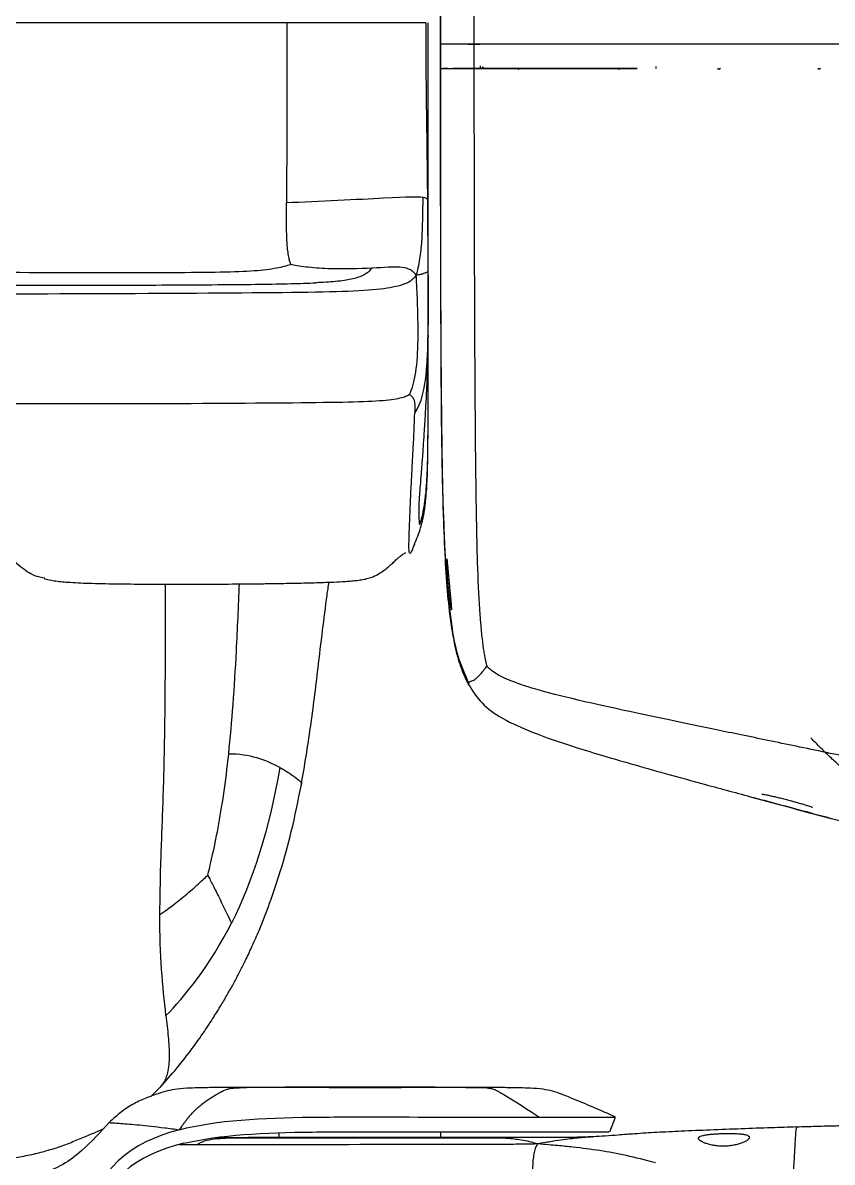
# Model space of a CAD drawing. Header units: millimetres. Extents: x 0 to 1189, y 0 to 841.
# Drawn here: x 682.7 to 732.7, y 245.1 to 315.5 of the extents above; entities that cross this region are included whole.
import ezdxf

# ---------------------------------------------------------------- set-up
doc = ezdxf.new("R2010")
doc.units = ezdxf.units.MM

msp = doc.modelspace()

# ---------------------------------------------------------------- linework, layer by layer
at = {"color": 7, "linetype": 'Continuous', "lineweight": 25}
for p, q in [((691.092, 315.527), (666.244, 315.527)), ((697.398, 315.527), (696.903, 315.527)), ((707.116, 315.527), (707.121, 315.527)), ((710.965, 312.872), (710.965, 312.702)), ((710.965, 312.872), (710.965, 312.702)), ((711.087, 312.801), (711.258, 312.702)), ((713.347, 312.651), (713.258, 312.702)), ((713.435, 312.702), (713.347, 312.651)), ((719.543, 312.651), (719.454, 312.702)), ((719.631, 312.702), (719.543, 312.651)), ((721.83, 312.817), (721.83, 312.702)), ((725.739, 312.651), (725.651, 312.702)), ((725.828, 312.702), (725.739, 312.651)), ((731.935, 312.651), (731.847, 312.702)), ((732.024, 312.702), (731.935, 312.651)), ((690.602, 249.197), (691.244, 249.829)), ((691.227, 249.83), (691.167, 249.756)), ((718.983, 247.009), (719.346, 247.924)), ((698.293, 246.649), (698.317, 246.649)), ((698.393, 246.65), (698.543, 246.65)), ((698.543, 246.649), (698.543, 246.941)), ((708.543, 246.65), (708.543, 247.009)), ((708.543, 246.65), (708.692, 246.65)), ((708.713, 246.651), (708.793, 246.651)), ((693.446, 246.209), (692.365, 246.21))]:
    msp.add_line(p, q, dxfattribs=at)
for points, knots in [([(711.38, 355.128), (711.359, 355.05), (711.327, 354.917), (711.274, 354.661), (711.256, 354.566), (711.219, 354.359), (711.2, 354.247), (711.144, 353.885), (711.107, 353.608), (711.037, 352.977), (711.003, 352.622), (710.909, 351.427), (710.856, 350.454), (710.771, 348.081), (710.706, 345.282), (710.668, 341.492), (710.649, 338.77), (710.645, 338.208), (710.638, 337.047), (710.628, 335.252), (710.597, 328.128), (710.586, 320.358), (710.587, 314.202)], [0, 0, 0, 0, 0.0625, 0.0625, 0.09375, 0.09375, 0.125, 0.125, 0.1875, 0.1875, 0.25, 0.25, 0.375, 0.375, 0.5, 0.625, 0.625, 0.65625, 0.65625, 0.6875, 0.75, 1, 1, 1, 1]), ([(708.598, 342.005), (708.594, 341.801), (708.583, 341.124), (708.567, 339.719), (708.55, 337.877), (708.538, 335.847), (708.528, 333.625), (708.522, 331.171), (708.518, 328.557), (708.518, 325.516), (708.519, 322.035), (708.519, 318.138), (708.519, 315.514), (708.519, 314.202)], [0, 0, 0, 0, 0.03927, 0.129691, 0.215507, 0.296718, 0.384131, 0.471944, 0.560158, 0.648773, 0.765849, 0.882924, 1, 1, 1, 1]), ([(708.534, 302.517), (708.532, 303.51), (708.527, 305.639), (708.525, 308.544), (708.523, 311.135), (708.522, 313.275), (708.522, 315.389), (708.522, 317.5), (708.523, 319.511), (708.524, 321.477), (708.526, 323.272), (708.528, 325.024), (708.531, 326.766), (708.535, 328.525), (708.54, 330.209), (708.548, 332.384), (708.56, 334.943), (708.577, 337.37), (708.595, 339.263), (708.609, 340.569), (708.619, 341.27), (708.623, 341.539)], [0, 0, 0, 0, 0.072626, 0.155688, 0.201155, 0.249234, 0.299925, 0.342877, 0.390759, 0.435291, 0.476473, 0.514304, 0.557744, 0.600605, 0.642889, 0.684593, 0.77009, 0.85469, 0.907286, 0.964346, 1, 1, 1, 1]), ([(693.82, 315.527), (693.73, 315.527), (693.541, 315.527), (693.245, 315.527), (692.921, 315.527), (692.495, 315.527), (691.882, 315.527), (691.387, 315.527), (691.092, 315.527)], [0, 0, 0, 0, 0.097236, 0.205104, 0.32361, 0.45276, 0.673768, 1, 1, 1, 1]), ([(695.779, 315.527), (695.723, 315.527), (695.607, 315.527), (695.432, 315.527), (695.249, 315.527), (695.061, 315.527), (694.767, 315.527), (694.351, 315.527), (694.005, 315.527), (693.82, 315.527)], [0, 0, 0, 0, 0.08273, 0.169536, 0.260469, 0.355578, 0.454902, 0.708253, 1, 1, 1, 1]), ([(696.609, 315.527), (696.565, 315.527), (696.475, 315.527), (696.341, 315.527), (696.204, 315.527), (696.064, 315.527), (695.922, 315.527), (695.827, 315.527), (695.779, 315.527)], [0, 0, 0, 0, 0.155902, 0.315869, 0.480092, 0.648748, 0.822, 1, 1, 1, 1]), ([(698.152, 315.527), (698.12, 315.527), (698.054, 315.527), (697.955, 315.527), (697.859, 315.527), (697.765, 315.527), (697.659, 315.527), (697.537, 315.527), (697.445, 315.527), (697.398, 315.527)], [0, 0, 0, 0, 0.134529, 0.26825, 0.401308, 0.521709, 0.641558, 0.818607, 1, 1, 1, 1]), ([(698.881, 315.527), (698.84, 315.527), (698.759, 315.527), (698.638, 315.527), (698.498, 315.527), (698.337, 315.527), (698.214, 315.527), (698.152, 315.527)], [0, 0, 0, 0, 0.1761361, 0.346062, 0.5099045, 0.7577881, 1, 1, 1, 1]), ([(698.881, 315.527), (698.76, 315.527), (698.639, 315.527), (698.397, 315.527), (698.275, 315.527), (698.152, 315.527)], [0, 0, 0, 0, 0.5, 0.5, 1, 1, 1, 1]), ([(699.011, 315.527), (699.011, 314.512), (699.011, 313.498), (699.011, 311.498), (699.011, 310.513), (699.01, 307.655), (699.008, 305.883), (699.001, 304.402)], [0, 0, 0, 0, 0.25, 0.25, 0.5, 0.5, 1, 1, 1, 1]), ([(707.605, 315.527), (707.595, 315.527), (707.578, 315.527), (707.546, 315.527), (707.511, 315.527), (707.474, 315.527), (707.434, 315.527), (707.362, 315.527), (707.24, 315.527), (707.023, 315.527), (706.744, 315.527), (706.393, 315.527), (705.963, 315.527), (705.444, 315.527), (704.831, 315.527), (704.111, 315.527), (703.332, 315.527), (702.483, 315.527), (701.637, 315.527), (700.932, 315.527), (700.434, 315.527), (700.129, 315.527), (699.836, 315.527), (699.553, 315.527), (699.28, 315.527), (699.098, 315.527), (699.011, 315.527)], [0, 0, 0, 0, 0.0190476, 0.0371824, 0.0544097, 0.0707362, 0.0861693, 0.1007181, 0.1428682, 0.1825739, 0.2225597, 0.265465, 0.3137394, 0.3696496, 0.4353348, 0.5111418, 0.6008671, 0.6806547, 0.7717827, 0.8518301, 0.8803863, 0.9073642, 0.9327855, 0.9566764, 0.9790685, 1, 1, 1, 1]), ([(707.605, 315.527), (707.578, 315.527), (707.548, 315.527), (707.476, 315.527), (707.435, 315.527), (707.294, 315.527), (706.933, 315.527), (706.217, 315.527), (705.286, 315.527), (705.083, 315.527), (704.641, 315.527), (703.927, 315.527), (701.983, 315.527), (700.11, 315.527), (699.011, 315.527)], [0, 0, 0, 0, 0.0625, 0.0625, 0.125, 0.125, 0.25, 0.5, 0.5, 0.5625, 0.5625, 0.625, 0.75, 1, 1, 1, 1]), ([(704.646, 315.527), (704.449, 315.527), (704.034, 315.527), (703.38, 315.527), (702.796, 315.527), (702.361, 315.527), (702.11, 315.527), (701.983, 315.527), (701.926, 315.527)], [0, 0, 0, 0, 0.221503, 0.468118, 0.730655, 0.865042, 0.938928, 1, 1, 1, 1]), ([(704.646, 315.527), (704.281, 315.527), (703.854, 315.527), (703.162, 315.527), (702.803, 315.527), (702.43, 315.527), (702.179, 315.527), (702.054, 315.527), (701.926, 315.527)], [0, 0, 0, 0, 0.5, 0.5, 0.75, 0.875, 0.875, 1, 1, 1, 1]), ([(706.26, 315.527), (706.237, 315.527), (706.212, 315.527), (706.163, 315.527), (706.087, 315.527), (705.899, 315.527), (705.716, 315.527), (705.319, 315.527), (705.011, 315.527), (704.646, 315.527)], [0, 0, 0, 0, 0.0625, 0.0625, 0.125, 0.25, 0.5, 0.5, 1, 1, 1, 1]), ([(706.995, 315.527), (706.986, 315.527), (706.978, 315.527), (706.96, 315.527), (706.932, 315.527), (706.858, 315.527), (706.726, 315.527), (706.556, 315.527), (706.415, 315.527), (706.35, 315.527), (706.306, 315.527), (706.284, 315.527), (706.26, 315.527)], [0, 0, 0, 0, 0.0625, 0.0625, 0.125, 0.25, 0.5, 0.75, 0.875, 0.9375, 0.9375, 1, 1, 1, 1]), ([(707.758, 311.452), (707.758, 311.584), (707.758, 311.841), (707.758, 312.218), (707.758, 312.578), (707.757, 312.921), (707.757, 313.246), (707.757, 313.553), (707.757, 313.843), (707.757, 314.115), (707.757, 314.369), (707.757, 314.606), (707.757, 314.825), (707.757, 315.026), (707.757, 315.209), (707.757, 315.374), (707.757, 315.478), (707.757, 315.527)], [0, 0, 0, 0, 0.097289, 0.190204, 0.278744, 0.362909, 0.442699, 0.518115, 0.589157, 0.655824, 0.718116, 0.776033, 0.829576, 0.878744, 0.923537, 0.963956, 1, 1, 1, 1]), ([(707.605, 314.957), (707.605, 314.837), (707.606, 314.595), (707.607, 314.229), (707.609, 313.857), (707.611, 313.48), (707.613, 313.097), (707.616, 312.709), (707.619, 312.342), (707.623, 311.993), (707.625, 311.776), (707.626, 311.664)], [0, 0, 0, 0, 0.109152, 0.22006, 0.332724, 0.447145, 0.563322, 0.681256, 0.800946, 0.897421, 1, 1, 1, 1]), ([(710.587, 314.202), (710.526, 314.202), (710.409, 314.202), (710.24, 314.202), (710.084, 314.202), (709.94, 314.202), (709.807, 314.202), (709.686, 314.202), (709.574, 314.202), (709.473, 314.202), (709.381, 314.202), (709.296, 314.203), (709.219, 314.203), (709.149, 314.203), (709.085, 314.203), (709.027, 314.203), (708.974, 314.203), (708.926, 314.203), (708.882, 314.203), (708.842, 314.203), (708.805, 314.203), (708.772, 314.203), (708.742, 314.203), (708.715, 314.203), (708.69, 314.203), (708.668, 314.203), (708.647, 314.202), (708.628, 314.202), (708.611, 314.202), (708.596, 314.202), (708.581, 314.202), (708.568, 314.202), (708.556, 314.202), (708.546, 314.202), (708.536, 314.202), (708.527, 314.202), (708.522, 314.202), (708.519, 314.202)], [0, 0, 0, 0, 0.013623, 0.026384, 0.03848, 0.050156, 0.061701, 0.07344, 0.08571, 0.098824, 0.113056, 0.128632, 0.145726, 0.164468, 0.184951, 0.207232, 0.231344, 0.257294, 0.28507, 0.314643, 0.345967, 0.378983, 0.413619, 0.449794, 0.487414, 0.52638, 0.566583, 0.607907, 0.650229, 0.693362, 0.737072, 0.781135, 0.825346, 0.86951, 0.913448, 0.956996, 1, 1, 1, 1]), ([(708.519, 314.202), (708.519, 314.077), (708.519, 313.827), (708.519, 313.452), (708.519, 313.077), (708.519, 312.827), (708.519, 312.702)], [0, 0, 0, 0, 0.249694, 0.499586, 0.749685, 1, 1, 1, 1]), ([(710.587, 314.202), (710.535, 314.202), (710.438, 314.202), (710.302, 314.202), (710.087, 314.202), (709.862, 314.202), (709.656, 314.202), (709.528, 314.202), (709.419, 314.202), (709.307, 314.202), (709.194, 314.202), (709.094, 314.202), (709.012, 314.202), (708.913, 314.202), (708.825, 314.202), (708.745, 314.202), (708.674, 314.202), (708.612, 314.202), (708.557, 314.202), (708.532, 314.202), (708.519, 314.202)], [0, 0, 0, 0, 0.01164, 0.021897, 0.030792, 0.061283, 0.07625, 0.091951, 0.106556, 0.122616, 0.150168, 0.182608, 0.212351, 0.245948, 0.327386, 0.402816, 0.492461, 0.628711, 0.797886, 1, 1, 1, 1]), ([(710.21, 314.202), (710.223, 314.202), (710.254, 314.202), (710.341, 314.202), (710.566, 314.202), (710.787, 314.202), (710.963, 314.202)], [0, 0, 0, 0, 0.100276, 0.250364, 0.399833, 1, 1, 1, 1]), ([(710.385, 314.202), (710.408, 314.202), (710.578, 314.202), (710.785, 314.202), (710.963, 314.202)], [0, 0, 0, 0, 0.134982, 1, 1, 1, 1]), ([(718.582, 314.203), (718.221, 314.203), (717.522, 314.203), (716.511, 314.203), (715.576, 314.203), (714.721, 314.203), (713.948, 314.203), (713.257, 314.203), (712.647, 314.203), (712.114, 314.203), (711.652, 314.203), (711.253, 314.202), (710.904, 314.202), (710.689, 314.202), (710.587, 314.202)], [0, 0, 0, 0, 0.135188, 0.261478, 0.378235, 0.484995, 0.581493, 0.667681, 0.743758, 0.810192, 0.867753, 0.917538, 0.961005, 1, 1, 1, 1]), ([(769.873, 314.202), (767.614, 314.202), (762.384, 314.202), (753.475, 314.202), (744.279, 314.202), (735.168, 314.202), (728.018, 314.202), (722.418, 314.202), (718.915, 314.202), (716.561, 314.202), (714.824, 314.202), (713.577, 314.202), (712.717, 314.202), (712.082, 314.202), (711.621, 314.202), (711.232, 314.202), (710.897, 314.202), (710.687, 314.202), (710.587, 314.202)], [0, 0, 0, 0, 0.114286, 0.264492, 0.450619, 0.579412, 0.725313, 0.81226, 0.862659, 0.902508, 0.931332, 0.95058, 0.965633, 0.974935, 0.982826, 0.989106, 0.994828, 1, 1, 1, 1]), ([(708.519, 312.702), (708.519, 311.847), (708.518, 310.241), (708.518, 308.025), (708.518, 306.148), (708.518, 304.603), (708.518, 303.376), (708.519, 302.383), (708.52, 301.526), (708.521, 300.713), (708.522, 299.926), (708.524, 299.164), (708.525, 298.427), (708.527, 297.716), (708.531, 296.646), (708.536, 295.282), (708.546, 293.411), (708.563, 291.454), (708.578, 290.012), (708.589, 289.426), (708.589, 289.385)], [0, 0, 0, 0, 0.089915, 0.16892, 0.237012, 0.294189, 0.340449, 0.375793, 0.40845, 0.440633, 0.472343, 0.503579, 0.534341, 0.56463, 0.594444, 0.673975, 0.749925, 0.865095, 0.990702, 1, 1, 1, 1]), ([(708.519, 312.702), (708.527, 312.702), (708.542, 312.702), (708.57, 312.702), (708.602, 312.702), (708.637, 312.702), (708.672, 312.702), (708.706, 312.702), (708.74, 312.702), (708.781, 312.702), (708.831, 312.702), (708.892, 312.703), (708.967, 312.703), (709.058, 312.703), (709.168, 312.703), (709.303, 312.703), (709.469, 312.703), (709.676, 312.702), (709.934, 312.702), (710.243, 312.702), (710.468, 312.702), (710.588, 312.702)], [0, 0, 0, 0, 0.1239705, 0.2351435, 0.3336762, 0.4198717, 0.4946495, 0.5383924, 0.5844516, 0.6316282, 0.6787061, 0.7244989, 0.7679046, 0.8079729, 0.8439924, 0.8756115, 0.9030134, 0.9271394, 0.9498097, 0.9733779, 1, 1, 1, 1]), ([(708.972, 312.702), (708.959, 312.702), (708.69, 312.702), (708.704, 312.702), (708.67, 312.702), (708.665, 312.702)], [0, 0, 0, 0, 0.041153, 0.862511, 1, 1, 1, 1]), ([(710.588, 312.702), (710.447, 312.702), (710.165, 312.702), (709.773, 312.702), (709.501, 312.702), (709.343, 312.702), (709.312, 312.702), (709.312, 312.702)], [0, 0, 0, 0, 0.250869, 0.499531, 0.748696, 0.998831, 1, 1, 1, 1]), ([(720.684, 312.702), (720.344, 312.702), (719.685, 312.702), (718.744, 312.702), (717.862, 312.702), (717.023, 312.702), (716.2, 312.703), (715.406, 312.703), (714.649, 312.703), (713.94, 312.703), (713.287, 312.703), (712.693, 312.703), (712.162, 312.703), (711.693, 312.703), (711.282, 312.703), (710.919, 312.702), (710.694, 312.702), (710.588, 312.702)], [0, 0, 0, 0, 0.1008476, 0.1952429, 0.2789106, 0.3622061, 0.443896, 0.5228156, 0.5979041, 0.6682422, 0.7330921, 0.7919406, 0.8445449, 0.8909824, 0.9317034, 0.9675877, 1, 1, 1, 1]), ([(710.588, 312.702), (710.65, 312.702), (710.777, 312.702), (710.974, 312.702), (711.186, 312.702), (711.414, 312.703), (711.661, 312.703), (711.929, 312.703), (712.218, 312.703), (712.529, 312.703), (712.862, 312.703), (713.217, 312.703), (713.594, 312.703), (713.991, 312.703), (714.407, 312.703), (714.841, 312.703), (715.291, 312.703), (715.755, 312.703), (716.231, 312.703), (716.717, 312.702), (717.21, 312.702), (717.708, 312.702), (718.207, 312.702), (718.859, 312.702), (719.685, 312.702), (720.344, 312.702), (720.684, 312.702)], [0, 0, 0, 0, 0.018829, 0.038633, 0.059759, 0.082491, 0.10705, 0.133603, 0.162262, 0.193093, 0.226114, 0.261306, 0.29861, 0.337936, 0.379162, 0.42214, 0.466698, 0.512643, 0.559766, 0.60784, 0.656628, 0.705881, 0.755345, 0.804758, 0.899153, 1, 1, 1, 1]), ([(710.588, 312.702), (710.591, 306.894), (710.603, 301.205), (710.631, 295.18), (710.637, 294.03), (710.651, 291.861), (710.673, 288.802), (710.724, 284.619), (710.791, 282.133), (710.878, 280.018), (710.931, 279.146), (711.023, 278.069), (711.055, 277.748), (711.123, 277.175), (711.158, 276.922), (711.211, 276.59), (711.229, 276.488), (711.264, 276.297), (711.281, 276.21), (711.331, 275.973), (711.36, 275.851), (711.38, 275.777)], [0, 0, 0, 0, 0.25, 0.25, 0.3125, 0.3125, 0.375, 0.5, 0.625, 0.625, 0.75, 0.75, 0.8125, 0.8125, 0.875, 0.875, 0.90625, 0.90625, 0.9375, 0.9375, 1, 1, 1, 1]), ([(707.626, 311.664), (707.627, 311.545), (707.63, 311.302), (707.634, 310.929), (707.639, 310.536), (707.644, 310.124), (707.65, 309.692), (707.658, 309.117), (707.667, 308.448), (707.676, 307.741), (707.685, 307.081), (707.693, 306.441), (707.701, 305.789), (707.707, 305.184), (707.711, 304.798), (707.713, 304.612)], [0, 0, 0, 0, 0.049125, 0.100998, 0.15562, 0.212991, 0.27311, 0.33646, 0.4548, 0.555256, 0.636544, 0.736537, 0.830444, 0.918265, 1, 1, 1, 1]), ([(707.76, 294.049), (707.76, 294.14), (707.76, 294.324), (707.761, 294.605), (707.761, 294.892), (707.761, 295.185), (707.762, 295.485), (707.762, 295.791), (707.762, 296.103), (707.762, 296.421), (707.762, 296.746), (707.762, 297.078), (707.762, 297.759), (707.762, 298.943), (707.762, 300.818), (707.761, 303.207), (707.76, 305.308), (707.76, 306.888), (707.759, 307.743), (707.759, 308.561), (707.759, 309.341), (707.758, 310.081), (707.758, 310.78), (707.758, 311.233), (707.758, 311.452)], [0, 0, 0, 0, 0.01929, 0.038782, 0.058477, 0.078374, 0.098474, 0.118776, 0.139281, 0.159987, 0.180897, 0.202008, 0.223322, 0.30966, 0.420505, 0.555848, 0.715683, 0.763105, 0.808259, 0.851144, 0.89176, 0.930109, 0.966189, 1, 1, 1, 1]), ([(699.271, 300.586), (699.257, 300.621), (699.209, 300.754), (699.112, 301.15), (698.987, 302.129), (698.997, 303.415), (699.001, 304.402)], [0, 0, 0, 0, 0.125, 0.25, 0.5, 1, 1, 1, 1]), ([(707.022, 299.929), (707.095, 300.168), (707.184, 300.541), (707.303, 301.245), (707.419, 302.501), (707.434, 303.76), (707.441, 304.735)], [0, 0, 0, 0, 0.125, 0.25, 0.5, 1, 1, 1, 1]), ([(707.713, 304.612), (707.714, 304.505), (707.715, 304.282), (707.718, 303.936), (707.72, 303.566), (707.723, 303.171), (707.725, 302.752), (707.727, 302.242), (707.729, 301.723), (707.732, 301.168), (707.737, 300.653), (707.742, 300.292), (707.744, 300.111)], [0, 0, 0, 0, 0.068958, 0.143664, 0.22412, 0.310326, 0.40228, 0.499984, 0.648502, 0.74999, 0.874948, 1, 1, 1, 1]), ([(708.697, 285.199), (708.698, 285.22), (708.699, 285.261), (708.691, 285.658), (708.68, 286.149), (708.671, 286.585), (708.665, 286.85), (708.659, 287.168), (708.651, 287.568), (708.642, 288.07), (708.633, 288.63), (708.625, 289.14), (708.62, 289.512), (708.617, 289.733), (708.614, 289.965), (708.61, 290.255), (708.605, 290.663), (708.601, 291.079), (708.596, 291.505), (708.592, 291.939), (708.588, 292.381), (708.578, 293.474), (708.565, 295.168), (708.552, 297.597), (708.541, 299.973), (708.537, 301.669), (708.534, 302.517)], [0, 0, 0, 0, 0.078854, 0.160635, 0.24712, 0.269205, 0.293949, 0.321352, 0.351414, 0.38878, 0.429987, 0.461689, 0.48163, 0.494292, 0.498689, 0.520048, 0.541185, 0.562102, 0.582797, 0.60327, 0.623522, 0.643553, 0.749707, 0.833204, 0.916635, 1, 1, 1, 1]), ([(699.271, 300.586), (699.209, 300.566), (698.985, 300.496), (698.369, 300.348), (696.88, 300.135), (691.609, 300.044), (679.592, 300.101), (675.323, 300.111)], [0, 0, 0, 0, 0.0625, 0.125, 0.25, 0.5, 1, 1, 1, 1]), ([(707.022, 299.929), (706.893, 299.77), (706.699, 299.55), (706.196, 299.344), (705.612, 299.181), (704.062, 298.945), (698.072, 298.794), (681.819, 298.76), (676.275, 298.759)], [0, 0, 0, 0, 0.0625, 0.125, 0.1875, 0.25, 0.5, 1, 1, 1, 1]), ([(704.286, 300.365), (703.513, 300.325), (701.996, 300.282), (700.381, 300.409), (699.627, 300.516), (699.346, 300.57), (699.271, 300.586)], [0, 0, 0, 0, 0.5, 0.75, 0.875, 1, 1, 1, 1]), ([(707.022, 299.929), (706.928, 300.047), (706.776, 300.192), (706.472, 300.368), (705.861, 300.484), (705.059, 300.406), (704.286, 300.365)], [0, 0, 0, 0, 0.125, 0.25, 0.5, 1, 1, 1, 1]), ([(706.602, 292.572), (706.62, 292.605), (706.682, 292.73), (706.819, 293.092), (707.032, 293.948), (707.152, 295.627), (707.132, 297.417), (707.086, 298.643), (707.053, 299.34), (707.031, 299.704), (707.022, 299.929)], [0, 0, 0, 0, 0.0625, 0.125, 0.25, 0.5, 0.75, 0.875, 0.9375, 1, 1, 1, 1]), ([(707.744, 300.111), (707.736, 300.119), (707.724, 300.119), (707.68, 300.106), (707.649, 300.094), (707.58, 300.069), (707.553, 300.059), (707.495, 300.038), (707.465, 300.025), (707.41, 300.005), (707.389, 299.998), (707.341, 299.984), (707.313, 299.978), (707.216, 299.959), (707.132, 299.946), (707.022, 299.929)], [0, 0, 0, 0, 0.25, 0.25, 0.5, 0.5, 0.625, 0.625, 0.75, 0.75, 0.8125, 0.8125, 0.875, 0.875, 1, 1, 1, 1]), ([(707.744, 300.111), (707.745, 300.059), (707.747, 299.918), (707.751, 299.637), (707.757, 299.265), (707.761, 298.852), (707.765, 298.408), (707.766, 297.93), (707.764, 297.398), (707.76, 297.039), (707.758, 296.855)], [0, 0, 0, 0, 0.046618, 0.125005, 0.250009, 0.380483, 0.500012, 0.65658, 0.823241, 1, 1, 1, 1]), ([(675.22, 299.323), (675.845, 299.321), (677.223, 299.317), (679.397, 299.314), (681.804, 299.312), (684.33, 299.313), (686.891, 299.315), (689.578, 299.321), (692.296, 299.332), (694.936, 299.348), (697.238, 299.372), (699.16, 299.4), (700.314, 299.443), (700.827, 299.463)], [0, 0, 0, 0, 0.072051, 0.1589717, 0.2546376, 0.3546952, 0.4560913, 0.5561209, 0.6707976, 0.7755358, 0.8660486, 0.9403563, 1, 1, 1, 1]), ([(706.895, 283.288), (706.974, 283.473), (707.138, 283.855), (707.272, 284.251), (707.35, 284.523), (707.399, 284.725), (707.431, 284.872), (707.445, 284.935), (707.504, 285.252), (707.56, 285.612), (707.626, 286.204), (707.673, 286.813), (707.702, 287.386), (707.718, 287.849), (707.732, 288.396), (707.745, 289.218), (707.75, 290.394), (707.755, 291.932), (707.759, 293.724), (707.762, 295.625), (707.762, 296.596), (707.762, 297.087)], [0, 0, 0, 0, 0.113286, 0.2352117, 0.3608505, 0.4049634, 0.4463297, 0.4834195, 0.5013896, 0.5621052, 0.608035, 0.6424052, 0.6681845, 0.6790911, 0.6894841, 0.7207098, 0.758815, 0.8031186, 0.8691565, 0.9337017, 1, 1, 1, 1]), ([(706.928, 291.4), (707.35, 292.016), (707.647, 293.433), (707.719, 294.972), (707.74, 295.71), (707.745, 295.951), (707.753, 296.414), (707.756, 296.638), (707.758, 296.855)], [0, 0, 0, 0, 0.5, 0.75, 0.75, 0.875, 0.875, 1, 1, 1, 1]), ([(707.749, 296.229), (707.748, 296.172), (707.744, 295.854), (707.732, 295.302), (707.714, 294.577), (707.693, 293.89), (707.666, 293.178), (707.626, 292.338), (707.569, 291.293), (707.506, 290.261), (707.446, 289.367), (707.412, 288.9), (707.397, 288.683)], [0, 0, 0, 0, 0.018668, 0.1037183, 0.1869037, 0.2682255, 0.347685, 0.4474881, 0.5861223, 0.7635811, 0.8905181, 1, 1, 1, 1]), ([(707.397, 288.683), (707.392, 288.614), (707.382, 288.481), (707.367, 288.294), (707.354, 288.123), (707.342, 287.969), (707.331, 287.83), (707.302, 287.469), (707.26, 286.952), (707.215, 286.368), (707.186, 285.928), (707.174, 285.577), (707.172, 285.307), (707.18, 285.056), (707.193, 284.759), (707.211, 284.554), (707.239, 284.506), (707.29, 284.618), (707.37, 284.926), (707.462, 285.356), (707.532, 285.783), (707.6, 286.272), (707.665, 286.961), (707.716, 287.946), (707.74, 289.129), (707.748, 290.158), (707.752, 290.993), (707.754, 291.437), (707.755, 291.907), (707.757, 292.402), (707.758, 292.924), (707.759, 293.473), (707.76, 293.855), (707.76, 294.049)], [0, 0, 0, 0, 0.0100962, 0.0195299, 0.0283009, 0.0364093, 0.0438552, 0.0506384, 0.0955208, 0.1346305, 0.1679686, 0.1965825, 0.2266481, 0.2496736, 0.2853356, 0.355743, 0.4026504, 0.4604508, 0.5198899, 0.5785669, 0.6131399, 0.6372252, 0.6964594, 0.7545687, 0.8052955, 0.8718734, 0.8888064, 0.9061963, 0.9240432, 0.942347, 0.9611078, 0.9803254, 1, 1, 1, 1]), ([(678.591, 292.031), (683.773, 291.964), (698.737, 292.026), (704.746, 292.126), (706.035, 292.332), (706.449, 292.48), (706.57, 292.552), (706.602, 292.572)], [0, 0, 0, 0, 0.5, 0.75, 0.875, 0.9375, 1, 1, 1, 1]), ([(706.602, 292.572), (706.617, 292.559), (706.667, 292.515), (706.773, 292.414), (706.922, 292.204), (706.939, 291.861), (706.928, 291.4)], [0, 0, 0, 0, 0.125, 0.25, 0.5, 1, 1, 1, 1]), ([(708.591, 289.385), (708.599, 288.891), (708.62, 287.464), (708.68, 285.121), (708.783, 282.52), (708.937, 280.239), (709.145, 278.377), (709.422, 276.872), (709.763, 275.649), (710.094, 274.962), (710.25, 274.638)], [0, 0, 0, 0, 0.091476, 0.263761, 0.436611, 0.583912, 0.710179, 0.819387, 0.91498, 1, 1, 1, 1]), ([(684.059, 281.205), (683.848, 281.246), (683.32, 281.348), (682.505, 281.915), (681.581, 282.801), (680.546, 283.832), (679.356, 285.024), (678.512, 285.894), (678.064, 286.356)], [0, 0, 0, 0, 0.096233, 0.240635, 0.390838, 0.565677, 0.769188, 1, 1, 1, 1]), ([(708.693, 285.237), (708.71, 284.761), (708.742, 283.859), (708.782, 282.895), (708.813, 282.407), (708.817, 282.345)], [0, 0, 0, 0, 0.493596, 0.935341, 1, 1, 1, 1]), ([(708.697, 285.193), (708.714, 284.72), (708.746, 283.824), (708.786, 282.875), (708.817, 282.399), (708.82, 282.345)], [0, 0, 0, 0, 0.497867, 0.943682, 1, 1, 1, 1]), ([(684.015, 281.177), (684.216, 281.134), (684.679, 281.033), (685.63, 280.949), (686.905, 280.893), (688.503, 280.862), (690.218, 280.846), (692.136, 280.84), (694.084, 280.844), (695.852, 280.855), (697.164, 280.869), (698.207, 280.882), (699.317, 280.901), (700.514, 280.928), (701.58, 280.96), (702.351, 280.997), (702.775, 281.025), (703.031, 281.045), (703.215, 281.062), (703.391, 281.081), (703.64, 281.114), (703.929, 281.169), (704.243, 281.261), (704.549, 281.394), (704.834, 281.563), (705.102, 281.756), (705.351, 281.958), (705.583, 282.165), (705.792, 282.361), (705.964, 282.519), (706.093, 282.622), (706.198, 282.693), (706.28, 282.743), (706.345, 282.787), (706.377, 282.808)], [0, 0, 0, 0, 0.013776, 0.031758, 0.059978, 0.096693, 0.13775, 0.175864, 0.22854, 0.27263, 0.297663, 0.318819, 0.344263, 0.373616, 0.400129, 0.41624, 0.424675, 0.428472, 0.43242, 0.43695, 0.442374, 0.456607, 0.476037, 0.50093, 0.530986, 0.561445, 0.594557, 0.631214, 0.673542, 0.72517, 0.78765, 0.858614, 0.931543, 1, 1, 1, 1]), ([(708.991, 280.839), (708.989, 280.865), (708.985, 280.916), (708.978, 280.993), (708.972, 281.07), (708.965, 281.171), (708.955, 281.296), (708.942, 281.489), (708.928, 281.717), (708.915, 281.958), (708.906, 282.155), (708.902, 282.302), (708.901, 282.393), (708.905, 282.424), (708.913, 282.394), (708.925, 282.304), (708.941, 282.158), (708.96, 281.961), (708.983, 281.721), (709.004, 281.493), (709.021, 281.3), (709.035, 281.149), (709.049, 280.995), (709.058, 280.891), (709.063, 280.839)], [0, 0, 0, 0, 0.01564, 0.031286, 0.046974, 0.06274, 0.093734, 0.124872, 0.186926, 0.249574, 0.312235, 0.374295, 0.43635, 0.498996, 0.561781, 0.624025, 0.686328, 0.749239, 0.811852, 0.874073, 0.905459, 0.936549, 0.968434, 1, 1, 1, 1]), ([(699.919, 268.455), (700.115, 269.634), (700.509, 271.994), (700.894, 275.208), (701.222, 277.934), (701.441, 279.709), (701.583, 280.697), (701.622, 280.966)], [0, 0, 0, 0, 0.2897093, 0.5803027, 0.7660432, 0.9364338, 1, 1, 1, 1]), ([(708.945, 280.523), (708.963, 280.306), (709.029, 279.487), (709.212, 278.084), (709.54, 276.319), (710.022, 275.238), (710.261, 274.701)], [0, 0, 0, 0, 0.108505, 0.410424, 0.707517, 1, 1, 1, 1]), ([(709.063, 280.839), (709.066, 280.813), (709.07, 280.76), (709.078, 280.682), (709.085, 280.604), (709.094, 280.502), (709.106, 280.377), (709.123, 280.185), (709.144, 279.959), (709.165, 279.722), (709.182, 279.525), (709.192, 279.377), (709.196, 279.285), (709.191, 279.254), (709.179, 279.284), (709.161, 279.374), (709.137, 279.52), (709.109, 279.716), (709.079, 279.955), (709.054, 280.182), (709.034, 280.376), (709.019, 280.527), (709.005, 280.682), (708.996, 280.786), (708.991, 280.839)], [0, 0, 0, 0, 0.01601, 0.031907, 0.047729, 0.063516, 0.094885, 0.126014, 0.187616, 0.249069, 0.310923, 0.373722, 0.436415, 0.49931, 0.561888, 0.624042, 0.686374, 0.749116, 0.811394, 0.873623, 0.904939, 0.936519, 0.968149, 1, 1, 1, 1]), ([(709.077, 279.305), (709.125, 278.898), (709.243, 277.904), (709.547, 276.339), (710.026, 275.264), (710.264, 274.731)], [0, 0, 0, 0, 0.259334, 0.632313, 1, 1, 1, 1]), ([(797.257, 257.054), (797.179, 257.059), (797.061, 257.065), (789.298, 258.661), (784.715, 259.608), (783.915, 259.773), (783.604, 259.837), (783.554, 259.847), (783.534, 259.852), (783.529, 259.853), (783.525, 259.853), (783.519, 259.855), (783.48, 259.863), (783.376, 259.884), (782.745, 260.015), (781.011, 260.373), (769.416, 262.771), (749.863, 266.823), (734.277, 270.048), (730.572, 270.814), (728.247, 271.295), (727.16, 271.519), (722.082, 272.57), (719.157, 273.182), (715.98, 273.926), (715.122, 274.146), (713.727, 274.553), (713.189, 274.74), (712.56, 275.002), (712.379, 275.087), (712.067, 275.251), (711.935, 275.331), (711.712, 275.482), (711.619, 275.555), (711.471, 275.684), (711.415, 275.739), (711.38, 275.777)], [0, 0, 0, 0, 0.125, 0.1875, 0.195313, 0.199219, 0.199707, 0.199951, 0.199951, 0.200012, 0.200012, 0.200073, 0.200195, 0.201172, 0.203125, 0.21875, 0.25, 0.5, 0.5625, 0.59375, 0.59375, 0.625, 0.625, 0.75, 0.75, 0.8125, 0.8125, 0.875, 0.875, 0.90625, 0.90625, 0.9375, 0.9375, 0.96875, 0.96875, 1, 1, 1, 1]), ([(710.25, 274.645), (710.502, 274.246), (711.02, 273.424), (712.445, 272.449), (714.362, 271.605), (716.41, 270.908), (718.451, 270.28), (720.36, 269.725), (722.534, 269.115), (725.063, 268.422), (728.047, 267.617), (731.537, 266.683), (735.548, 265.613), (740.056, 264.414), (745.009, 263.1), (750.337, 261.689), (755.954, 260.203), (761.753, 258.671), (767.608, 257.125), (773.332, 255.616), (778.76, 254.185), (782.733, 253.138), (785.464, 252.419), (787.352, 251.922), (789.48, 251.364), (791.661, 250.792), (793.75, 250.245), (795.682, 249.74), (797.406, 249.291), (798.686, 248.959), (799.587, 248.728), (800.173, 248.58), (800.499, 248.501), (800.653, 248.466), (800.731, 248.45), (800.765, 248.446), (800.784, 248.444)], [0, 0, 0, 0, 0.016183, 0.03333, 0.055031, 0.082931, 0.101773, 0.122606, 0.145787, 0.173138, 0.205445, 0.243433, 0.287275, 0.33658, 0.390782, 0.449136, 0.5107, 0.574325, 0.638629, 0.701989, 0.761349, 0.815954, 0.831773, 0.850567, 0.877613, 0.901298, 0.921799, 0.945815, 0.964364, 0.978073, 0.987622, 0.993746, 0.997243, 0.998281, 0.999006, 1, 1, 1, 1]), ([(733.253, 269.584), (733.057, 269.755), (732.64, 270.119), (732.035, 270.719), (731.621, 271.139), (731.414, 271.349)], [0, 0, 0, 0, 0.309149, 0.654537, 1, 1, 1, 1]), ([(694.131, 262.869), (694.155, 262.964), (694.242, 263.313), (694.462, 264.252), (694.891, 266.32), (695.24, 268.624), (695.425, 270.349)], [0, 0, 0, 0, 0.125, 0.25, 0.5, 1, 1, 1, 1]), ([(691.173, 249.751), (691.523, 250.138), (692.203, 250.89), (693.108, 252.063), (693.865, 253.127), (694.464, 254.035), (694.941, 254.803), (695.338, 255.478), (695.638, 256.012), (695.856, 256.415), (696.018, 256.721), (696.231, 257.135), (696.522, 257.719), (696.898, 258.523), (697.396, 259.666), (697.995, 261.196), (698.673, 263.221), (699.354, 265.648), (699.722, 267.476), (699.918, 268.452)], [0, 0, 0, 0, 0.088545, 0.171706, 0.242753, 0.297997, 0.342972, 0.382769, 0.417111, 0.43456, 0.450388, 0.467768, 0.502088, 0.546371, 0.595415, 0.678007, 0.771763, 0.878018, 1, 1, 1, 1]), ([(728.38, 267.86), (728.38, 267.861), (728.381, 267.863), (728.387, 267.865), (728.397, 267.866), (728.415, 267.866), (728.448, 267.864), (728.521, 267.854), (728.648, 267.831), (728.852, 267.79), (729.097, 267.735), (729.375, 267.67), (729.673, 267.597), (729.98, 267.518), (730.283, 267.438), (730.572, 267.358), (730.84, 267.281), (731.076, 267.21), (731.272, 267.148), (731.393, 267.105), (731.463, 267.077), (731.501, 267.06), (731.525, 267.047), (731.528, 267.041), (731.53, 267.038)], [0, 0, 0, 0, 0.015776, 0.031508, 0.04724, 0.063016, 0.094351, 0.125744, 0.1888, 0.25159, 0.314382, 0.377492, 0.440386, 0.503405, 0.565684, 0.627583, 0.689502, 0.751895, 0.814139, 0.875811, 0.906708, 0.937552, 0.968783, 1, 1, 1, 1]), ([(691.164, 260.433), (691.623, 260.742), (692.481, 261.387), (693.441, 262.219), (693.905, 262.649), (694.083, 262.822), (694.131, 262.869)], [0, 0, 0, 0, 0.5, 0.75, 0.875, 1, 1, 1, 1]), ([(694.131, 262.869), (694.155, 262.822), (694.242, 262.649), (694.465, 262.21), (694.912, 261.319), (695.323, 260.473), (695.592, 259.896)], [0, 0, 0, 0, 0.125, 0.25, 0.5, 1, 1, 1, 1]), ([(694.261, 249.738), (693.854, 249.73), (693.177, 249.718), (692.302, 249.667), (691.641, 249.55), (691.021, 249.352), (690.322, 249.108), (689.546, 248.755), (688.753, 248.247), (688.276, 247.807), (688.027, 247.577)], [0, 0, 0, 0, 0.1799267, 0.2987974, 0.3869861, 0.4752177, 0.5861011, 0.7139366, 0.8506203, 1, 1, 1, 1]), ([(692.388, 247.141), (692.488, 247.285), (692.559, 247.389), (692.66, 247.532), (692.693, 247.578), (692.763, 247.673), (692.835, 247.768), (692.909, 247.862), (692.983, 247.953), (693.021, 247.997), (693.132, 248.126), (693.282, 248.286), (693.437, 248.435), (693.593, 248.576), (693.672, 248.642), (693.904, 248.827), (694.209, 249.041), (694.526, 249.233), (694.684, 249.325), (694.722, 249.347), (694.731, 249.352), (694.734, 249.354), (694.735, 249.354), (694.738, 249.356), (694.747, 249.361), (694.783, 249.382), (694.922, 249.461), (695.114, 249.565), (695.259, 249.622), (695.41, 249.667), (695.491, 249.683), (695.664, 249.709), (695.757, 249.718), (695.898, 249.727), (695.945, 249.729), (696.033, 249.733), (696.072, 249.734), (696.097, 249.735)], [0, 0, 0, 0, 0.0625, 0.0625, 0.09375, 0.09375, 0.125, 0.15625, 0.15625, 0.1875, 0.1875, 0.25, 0.3125, 0.3125, 0.375, 0.375, 0.5, 0.625, 0.65625, 0.664063, 0.666016, 0.666016, 0.666992, 0.666992, 0.667969, 0.671875, 0.6875, 0.75, 0.8125, 0.8125, 0.875, 0.875, 0.9375, 0.9375, 0.96875, 0.96875, 1, 1, 1, 1]), ([(712.831, 249.735), (709.735, 249.752), (703.545, 249.785), (697.355, 249.753), (694.261, 249.738)], [0, 0, 0, 0, 0.500184, 1, 1, 1, 1]), ([(710.992, 249.733), (710.926, 249.733), (710.815, 249.734), (710.543, 249.735), (710.384, 249.735), (710.037, 249.736), (709.848, 249.737), (709.445, 249.737), (709.231, 249.738), (708.556, 249.738), (708.062, 249.738), (707.014, 249.737), (705.906, 249.736), (704.582, 249.735), (703.803, 249.735), (703.608, 249.735), (703.559, 249.735), (703.548, 249.735), (703.544, 249.735), (703.543, 249.735), (703.538, 249.735), (703.527, 249.735), (703.478, 249.735), (703.283, 249.735), (702.503, 249.735), (701.179, 249.737), (700.072, 249.738), (699.025, 249.739), (698.531, 249.739), (697.857, 249.739), (697.643, 249.739), (697.24, 249.738), (697.051, 249.738), (696.705, 249.737), (696.546, 249.736), (696.274, 249.735), (696.164, 249.735), (696.097, 249.735)], [0, 0, 0, 0, 0.0625, 0.0625, 0.125, 0.125, 0.1875, 0.1875, 0.25, 0.25, 0.375, 0.375, 0.5, 0.625, 0.65625, 0.664063, 0.666016, 0.666504, 0.666504, 0.666748, 0.666748, 0.666992, 0.667969, 0.671875, 0.6875, 0.75, 0.8125, 0.8125, 0.875, 0.875, 0.90625, 0.90625, 0.9375, 0.9375, 0.96875, 0.96875, 1, 1, 1, 1]), ([(714.602, 247.922), (713.938, 248.348), (713.107, 248.88), (712.492, 249.259), (712.358, 249.34), (712.326, 249.359), (712.318, 249.364), (712.316, 249.365), (712.315, 249.365), (712.312, 249.367), (712.304, 249.372), (712.273, 249.39), (712.153, 249.461), (711.977, 249.558), (711.834, 249.616), (711.683, 249.662), (711.602, 249.679), (711.428, 249.706), (711.334, 249.715), (711.193, 249.724), (711.145, 249.727), (711.057, 249.731), (711.018, 249.732), (710.992, 249.733)], [0, 0, 0, 0, 0.5, 0.625, 0.65625, 0.664062, 0.666016, 0.666016, 0.666992, 0.666992, 0.667969, 0.671875, 0.6875, 0.75, 0.8125, 0.8125, 0.875, 0.875, 0.9375, 0.9375, 0.96875, 0.96875, 1, 1, 1, 1]), ([(719.346, 247.924), (718.881, 248.126), (718, 248.508), (716.996, 248.934), (716.348, 249.197), (715.935, 249.357), (715.453, 249.531), (714.797, 249.658), (713.919, 249.714), (713.24, 249.727), (712.831, 249.735)], [0, 0, 0, 0, 0.222216, 0.420962, 0.47795, 0.528869, 0.614906, 0.702117, 0.820614, 1, 1, 1, 1]), ([(692.388, 247.141), (694.669, 247.733), (698.234, 247.916), (702.214, 247.926), (703.212, 247.926), (703.462, 247.926), (703.525, 247.926), (703.539, 247.926), (703.545, 247.926), (703.55, 247.926), (703.566, 247.926), (703.629, 247.926), (703.878, 247.926), (704.877, 247.925), (708.856, 247.923), (712.401, 247.922), (714.602, 247.922)], [0, 0, 0, 0, 0.25, 0.3125, 0.328125, 0.332031, 0.333008, 0.333252, 0.333252, 0.333496, 0.333984, 0.335937, 0.34375, 0.375, 0.5, 1, 1, 1, 1]), ([(714.602, 247.922), (715.226, 247.922), (716.473, 247.922), (717.876, 247.922), (718.845, 247.923), (719.339, 247.924), (719.294, 247.924), (719.279, 247.924)], [0, 0, 0, 0, 0.225638, 0.45063, 0.674172, 0.895942, 1, 1, 1, 1]), ([(785.639, 248.226), (785.3, 248.19), (784.623, 248.118), (783.611, 248.011), (782.721, 247.917), (781.995, 247.841), (781.415, 247.783), (780.905, 247.738), (780.412, 247.7), (779.935, 247.669), (779.404, 247.639), (778.811, 247.61), (778.11, 247.582), (777.032, 247.547), (775.441, 247.51), (773.411, 247.474), (771.325, 247.446), (769.507, 247.425), (768.114, 247.411), (767.168, 247.402), (766.55, 247.397), (766.11, 247.396), (765.679, 247.395), (765.101, 247.393), (764.248, 247.392), (763, 247.39), (761.289, 247.388), (759.071, 247.386), (756.369, 247.384), (753.23, 247.382), (749.752, 247.38), (746.577, 247.379), (743.872, 247.378), (741.76, 247.377), (739.837, 247.377), (738.357, 247.376), (737.132, 247.375), (736.162, 247.375), (735.13, 247.374), (734.288, 247.373), (733.619, 247.371), (733.186, 247.369), (732.807, 247.367), (732.332, 247.355), (731.573, 247.331), (730.951, 247.31), (730.559, 247.297)], [0, 0, 0, 0, 0.018486, 0.036908, 0.05526, 0.06699, 0.076554, 0.087011, 0.094821, 0.103433, 0.113004, 0.123688, 0.135637, 0.151101, 0.182176, 0.221919, 0.261109, 0.295292, 0.320439, 0.336652, 0.346623, 0.354014, 0.360728, 0.370302, 0.385687, 0.407612, 0.439029, 0.480036, 0.529691, 0.587104, 0.651278, 0.718647, 0.759365, 0.797942, 0.833113, 0.863624, 0.878141, 0.899575, 0.916263, 0.934182, 0.945497, 0.952705, 0.958837, 0.966263, 0.978744, 1, 1, 1, 1]), ([(679.983, 245.216), (680.383, 245.241), (681.162, 245.288), (682.263, 245.419), (683.254, 245.601), (684.233, 245.849), (685.146, 246.15), (685.972, 246.47), (686.776, 246.808), (687.33, 247.04), (687.615, 247.177), (687.657, 247.198)], [0, 0, 0, 0, 0.118893, 0.231392, 0.339908, 0.447084, 0.590913, 0.733079, 0.863345, 0.979597, 1, 1, 1, 1]), ([(688.027, 247.577), (687.486, 246.979), (686.62, 246.024), (685.108, 244.859), (684.078, 244.506), (683.508, 244.311)], [0, 0, 0, 0, 0.42701, 0.68331, 1, 1, 1, 1]), ([(688.057, 247.575), (688.062, 247.575), (688.073, 247.574), (688.351, 247.559), (688.743, 247.533), (689.271, 247.492), (689.902, 247.434), (690.626, 247.358), (691.429, 247.262), (692.066, 247.182), (692.388, 247.141)], [0, 0, 0, 0, 0.1180924, 0.2413697, 0.3640711, 0.4885241, 0.6159701, 0.7431661, 0.8703952, 1, 1, 1, 1]), ([(730.548, 247.31), (730.023, 247.293), (728.879, 247.254), (727.093, 247.191), (725.234, 247.12), (723.496, 247.047), (721.939, 246.972), (720.642, 246.892), (719.577, 246.812), (718.724, 246.743), (718.211, 246.714), (717.964, 246.701)], [0, 0, 0, 0, 0.124616, 0.272003, 0.424497, 0.566675, 0.685329, 0.795174, 0.875532, 0.940015, 1, 1, 1, 1]), ([(730.548, 247.307), (730.551, 247.314), (730.555, 247.322), (730.559, 247.294), (730.559, 247.288)], [0, 0, 0, 0, 0.810253, 1, 1, 1, 1]), ([(692.658, 246.3), (694.874, 246.831), (698.355, 246.997), (702.242, 247.008), (703.217, 247.009), (703.461, 247.009), (703.522, 247.009), (703.537, 247.009), (703.543, 247.009), (703.547, 247.009), (703.563, 247.009), (703.624, 247.009), (703.868, 247.009), (704.843, 247.009), (708.729, 247.009), (712.189, 247.009), (714.341, 247.009)], [0, 0, 0, 0, 0.25, 0.3125, 0.328125, 0.332031, 0.333008, 0.333252, 0.333252, 0.333496, 0.333984, 0.335938, 0.34375, 0.375, 0.5, 1, 1, 1, 1]), ([(693.446, 246.209), (693.725, 246.411), (694.299, 246.569), (695.126, 246.623), (695.577, 246.634), (695.765, 246.636), (695.817, 246.636)], [0, 0, 0, 0, 0.5, 0.75, 0.875, 1, 1, 1, 1]), ([(698.317, 246.649), (697.841, 246.649), (696.595, 246.648), (695.349, 246.645), (694.579, 246.643)], [0, 0, 0, 0, 0.382071, 1, 1, 1, 1]), ([(695.817, 246.636), (695.919, 246.636), (696.297, 246.637), (697.323, 246.639), (699.575, 246.642), (703.54, 246.643), (707.502, 246.644), (709.743, 246.644), (710.76, 246.643), (711.135, 246.643), (711.235, 246.643)], [0, 0, 0, 0, 0.0625, 0.125, 0.25, 0.5, 0.75, 0.875, 0.9375, 1, 1, 1, 1]), ([(708.793, 246.651), (708.792, 246.651), (708.791, 246.651), (708.785, 246.651), (708.774, 246.651), (708.76, 246.651), (708.741, 246.651), (708.718, 246.651), (708.669, 246.651), (708.573, 246.651), (708.397, 246.65), (708.176, 246.65), (707.822, 246.65), (707.278, 246.65), (706.483, 246.65), (705.572, 246.65), (704.578, 246.65), (703.543, 246.65), (702.508, 246.65), (701.514, 246.65), (700.602, 246.65), (699.807, 246.65), (699.263, 246.65), (698.91, 246.65), (698.688, 246.65), (698.512, 246.65), (698.407, 246.65), (698.348, 246.65), (698.316, 246.649), (698.296, 246.649), (698.294, 246.649), (698.293, 246.649)], [0, 0, 0, 0, 0.009045, 0.018054, 0.027034, 0.035991, 0.044932, 0.053864, 0.062794, 0.094372, 0.125634, 0.157068, 0.188225, 0.250114, 0.312005, 0.374523, 0.437285, 0.499986, 0.562689, 0.62545, 0.687971, 0.749869, 0.811767, 0.842922, 0.874364, 0.905613, 0.937202, 0.952826, 0.968475, 0.984187, 1, 1, 1, 1]), ([(712.908, 246.65), (712.242, 246.65), (710.85, 246.65), (709.445, 246.651), (708.713, 246.651)], [0, 0, 0, 0, 0.478777, 1, 1, 1, 1]), ([(714.523, 246.261), (714.255, 246.344), (713.873, 246.432), (713.239, 246.544), (712.557, 246.61), (711.922, 246.635), (711.47, 246.642), (711.286, 246.643), (711.235, 246.643)], [0, 0, 0, 0, 0.125, 0.25, 0.5, 0.75, 0.875, 1, 1, 1, 1]), ([(712.902, 246.65), (712.901, 246.65), (712.895, 246.65), (712.843, 246.65), (712.799, 246.65)], [0, 0, 0, 0, 0.139473, 1, 1, 1, 1]), ([(717.81, 246.697), (717.703, 246.693), (717.505, 246.684), (717.167, 246.673), (716.835, 246.665), (716.579, 246.661), (716.291, 246.657), (715.866, 246.653), (715.278, 246.65), (714.232, 246.649), (713.399, 246.649), (712.803, 246.65)], [0, 0, 0, 0, 0.169938, 0.315389, 0.375048, 0.42566, 0.46934, 0.510958, 0.602854, 0.716043, 1, 1, 1, 1]), ([(714.341, 247.009), (714.951, 247.009), (716.17, 247.009), (717.543, 247.009), (718.492, 247.009), (718.977, 247.009), (718.932, 247.009), (718.918, 247.009)], [0, 0, 0, 0, 0.225773, 0.450831, 0.674342, 0.895991, 1, 1, 1, 1]), ([(717.808, 246.697), (717.812, 246.697), (717.918, 246.703), (717.977, 246.702), (717.961, 246.701), (717.96, 246.701)], [0, 0, 0, 0, 0.03239, 0.965415, 1, 1, 1, 1]), ([(724.468, 246.608), (724.468, 246.614), (724.469, 246.628), (724.477, 246.647), (724.489, 246.665), (724.507, 246.682), (724.53, 246.699), (724.558, 246.715), (724.616, 246.742), (724.726, 246.778), (724.917, 246.817), (725.148, 246.849), (725.413, 246.875), (725.704, 246.894), (726.015, 246.907), (726.334, 246.913), (726.641, 246.909), (726.921, 246.896), (727.161, 246.873), (727.358, 246.839), (727.48, 246.801), (727.551, 246.764), (727.589, 246.734), (727.613, 246.7), (727.616, 246.675), (727.618, 246.663)], [0, 0, 0, 0, 0.018621, 0.03707, 0.055407, 0.073695, 0.091997, 0.110373, 0.128886, 0.189573, 0.250648, 0.310543, 0.370855, 0.43205, 0.493848, 0.558417, 0.623273, 0.685501, 0.747701, 0.809623, 0.8714, 0.903589, 0.935567, 0.967614, 1, 1, 1, 1]), ([(727.618, 246.663), (727.617, 246.656), (727.616, 246.642), (727.609, 246.619), (727.597, 246.597), (727.58, 246.573), (727.558, 246.549), (727.532, 246.524), (727.475, 246.479), (727.367, 246.411), (727.172, 246.323), (726.935, 246.242), (726.656, 246.176), (726.351, 246.13), (726.032, 246.114), (725.718, 246.126), (725.422, 246.164), (725.153, 246.223), (724.919, 246.295), (724.724, 246.375), (724.603, 246.444), (724.533, 246.497), (724.495, 246.535), (724.472, 246.573), (724.469, 246.596), (724.468, 246.608)], [0, 0, 0, 0, 0.017855, 0.035648, 0.053423, 0.071228, 0.089108, 0.10711, 0.125278, 0.187776, 0.250446, 0.31417, 0.376515, 0.440867, 0.503594, 0.565147, 0.626728, 0.687283, 0.748817, 0.811111, 0.873856, 0.905683, 0.937079, 0.9684, 1, 1, 1, 1]), ([(714.523, 246.261), (713.951, 246.246), (713.028, 246.233), (711.254, 246.223), (708.138, 246.22), (701.683, 246.213), (696.103, 246.209), (693.446, 246.209)], [0, 0, 0, 0, 0.0625, 0.125, 0.25, 0.5, 1, 1, 1, 1]), ([(714.523, 246.261), (714.454, 246.168), (714.366, 245.98), (714.258, 245.549), (714.176, 244.519), (714.199, 242.884), (714.208, 241.219)], [0, 0, 0, 0, 0.125, 0.25, 0.5, 1, 1, 1, 1]), ([(721.816, 245.092), (720.517, 245.445), (718.917, 245.79), (717.016, 246.033), (715.774, 246.156), (715.036, 246.219), (714.523, 246.261)], [0, 0, 0, 0, 0.5, 0.75, 0.875, 1, 1, 1, 1])]:
    msp.add_open_spline(points, degree=3, knots=knots, dxfattribs=at)
for points in [[(699.011, 315.527), (697.018, 315.527), (694.014, 315.527), (671.466, 315.527), (669.753, 315.527), (667.329, 315.527), (665.985, 315.527)], [(699.011, 315.527), (697.018, 315.527), (694.014, 315.527), (671.466, 315.527), (669.753, 315.527), (667.329, 315.527), (665.985, 315.527)], [(707.605, 315.527), (707.605, 315.337), (707.605, 315.147), (707.605, 314.957)], [(710.587, 314.202), (710.587, 313.702), (710.588, 313.201), (710.588, 312.702)], [(707.441, 304.735), (707.138, 304.789), (705.944, 304.738), (700.98, 304.475), (699.001, 304.402)], [(707.713, 304.612), (707.672, 304.661), (707.594, 304.708), (707.441, 304.735)], [(698.584, 269.518), (697.708, 269.993), (696.718, 270.349), (695.425, 270.349)], [(698.584, 269.518), (697.926, 265.689), (696.91, 262.491), (695.592, 259.896)], [(727.741, 267.694), (729.408, 267.241), (731.074, 266.79), (732.741, 266.34)], [(691.544, 254.192), (691.341, 255.99), (691.162, 257.917), (691.164, 260.433)], [(691.544, 254.192), (692.652, 255.305), (694.273, 257.3), (695.592, 259.896)], [(692.388, 247.141), (689.347, 246.352), (687.32, 244.771), (686.394, 241.216)], [(692.658, 246.3), (689.703, 245.592), (687.758, 244.174), (686.785, 240.774)]]:
    msp.add_open_spline(points, degree=3, dxfattribs=at)
at = {"color": 8, "linetype": 'Continuous', "lineweight": 25}
for points, knots in [([(704.286, 300.365), (704.172, 300.245), (703.917, 299.977), (703.319, 299.741), (702.484, 299.579), (701.617, 299.501), (701.021, 299.476), (700.81, 299.466)], [0, 0, 0, 0, 0.130677, 0.290379, 0.512873, 0.827091, 1, 1, 1, 1]), ([(706.908, 283.322), (706.891, 283.277), (706.85, 283.171), (706.768, 282.961), (706.679, 282.765), (706.6, 282.705), (706.565, 283.002), (706.576, 283.676), (706.607, 284.539), (706.645, 285.522), (706.69, 286.492), (706.729, 287.266), (706.753, 287.716), (706.773, 288.092), (706.793, 288.478), (706.814, 288.868), (706.835, 289.257), (706.865, 289.844), (706.902, 290.583), (706.92, 291.144), (706.928, 291.4)], [0, 0, 0, 0, 0.049052, 0.114564, 0.204356, 0.289761, 0.362884, 0.430177, 0.50235, 0.586476, 0.684684, 0.726893, 0.751892, 0.777402, 0.803189, 0.829015, 0.854643, 0.879835, 0.944924, 1, 1, 1, 1]), ([(691.164, 260.433), (691.18, 261.456), (691.217, 263.669), (691.372, 267.225), (691.486, 271.541), (691.517, 276.138), (691.513, 279.38), (691.511, 280.844)], [0, 0, 0, 0, 0.150008, 0.32478, 0.524007, 0.785101, 1, 1, 1, 1]), ([(695.425, 270.349), (695.521, 271.366), (695.719, 273.475), (695.923, 276.987), (696.031, 279.477), (696.091, 280.858)], [0, 0, 0, 0, 0.293213, 0.608111, 1, 1, 1, 1]), ([(710.25, 274.638), (710.25, 274.642), (710.249, 274.65), (710.257, 274.689), (710.275, 274.736), (710.306, 274.786), (710.35, 274.828), (710.413, 274.854), (710.501, 274.882), (710.622, 274.939), (710.784, 275.063), (710.983, 275.266), (711.188, 275.513), (711.322, 275.697), (711.38, 275.777)], [0, 0, 0, 0, 0.163946, 0.318845, 0.460256, 0.584831, 0.689226, 0.77122, 0.836233, 0.884825, 0.922247, 0.952935, 0.979601, 1, 1, 1, 1]), ([(698.584, 269.518), (698.823, 269.382), (699.279, 269.122), (699.733, 268.759), (699.965, 268.553), (699.902, 268.468), (699.892, 268.454)], [0, 0, 0, 0, 0.373899, 0.714191, 0.951961, 1, 1, 1, 1]), ([(691.544, 254.192), (691.595, 253.752), (691.694, 252.902), (691.774, 251.709), (691.708, 250.847), (691.539, 250.317), (691.41, 250.034), (691.283, 249.893), (691.227, 249.83)], [0, 0, 0, 0, 0.279069, 0.539662, 0.774262, 0.856302, 0.936361, 1, 1, 1, 1]), ([(696.097, 249.735), (695.977, 249.736), (695.683, 249.738), (695.282, 249.74), (694.888, 249.74), (694.514, 249.739), (694.273, 249.738), (694.293, 249.738), (694.3, 249.738)], [0, 0, 0, 0, 0.09133, 0.224765, 0.381169, 0.553808, 0.845621, 1, 1, 1, 1]), ([(712.792, 249.735), (712.799, 249.735), (712.823, 249.735), (712.553, 249.737), (712.115, 249.738), (711.648, 249.737), (711.317, 249.736), (711.086, 249.734), (710.992, 249.733)], [0, 0, 0, 0, 0.146569, 0.43887, 0.704124, 0.825443, 0.92899, 1, 1, 1, 1]), ([(730.318, 243.791), (730.344, 244.282), (730.396, 245.246), (730.45, 246.205), (730.488, 246.817), (730.514, 247.147), (730.531, 247.285), (730.541, 247.311), (730.546, 247.308), (730.548, 247.307)], [0, 0, 0, 0, 0.157657, 0.309355, 0.462297, 0.620231, 0.784082, 0.952933, 1, 1, 1, 1]), ([(711.235, 246.643), (711.344, 246.644), (711.612, 246.645), (711.985, 246.646), (712.352, 246.647), (712.652, 246.648), (712.857, 246.649), (712.959, 246.649), (712.92, 246.649), (712.902, 246.65)], [0, 0, 0, 0, 0.084415, 0.206714, 0.348852, 0.504608, 0.670145, 0.842432, 1, 1, 1, 1]), ([(717.96, 246.701), (717.96, 246.7), (717.96, 246.698), (717.78, 246.688), (717.517, 246.669), (717.151, 246.637), (716.691, 246.588), (716.126, 246.516), (715.433, 246.417), (714.84, 246.315), (714.523, 246.261)], [0, 0, 0, 0, 0.166133, 0.294225, 0.416498, 0.533918, 0.647571, 0.759215, 0.871672, 1, 1, 1, 1])]:
    msp.add_open_spline(points, degree=3, knots=knots, dxfattribs=at)

doc.saveas('drawing.dxf')
